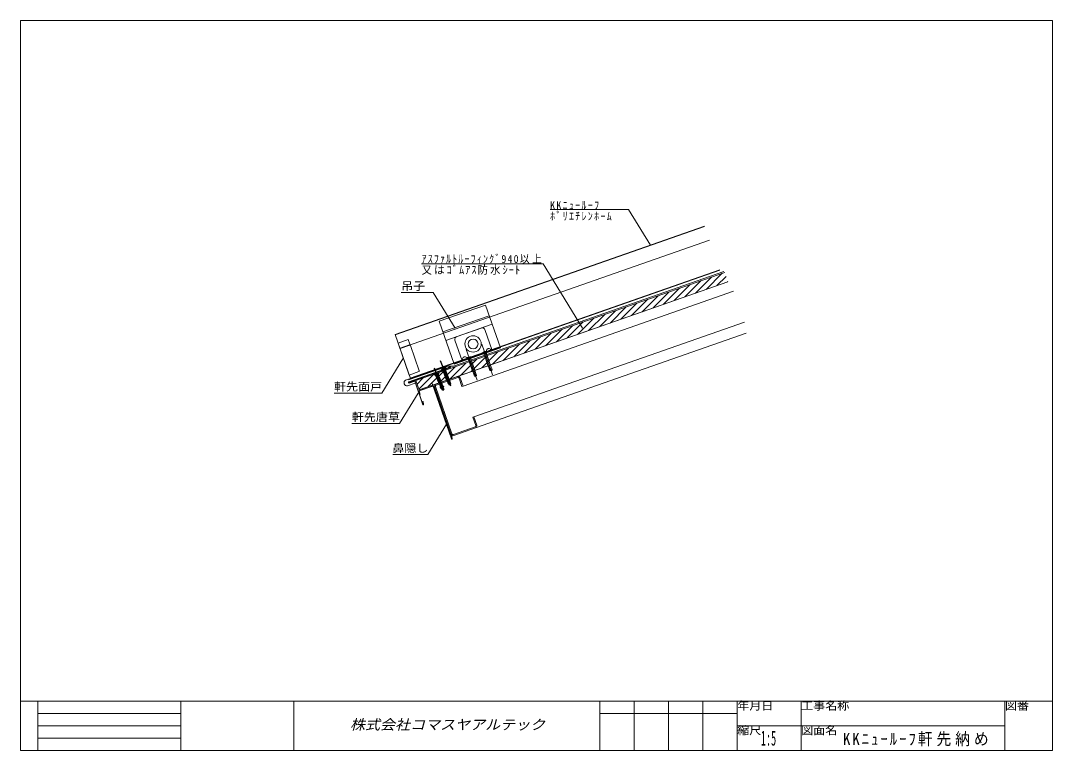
# Model space of a CAD drawing. Units: millimetres, scale not verified. Extents: x -6654 to 3221, y -946 to 390.
# Drawn here: x 1331 to 3221, y -946 to 390 of the extents above; entities that cross this region are included whole.
import ezdxf
from ezdxf.enums import TextEntityAlignment as Align

# ---------------------------------------------------------------- set-up
doc = ezdxf.new("R2010")
doc.units = ezdxf.units.MM
doc.header["$LTSCALE"] = 5
for name, color, linetype, lineweight in [('0-0_0', 7, 'Continuous', 18), ('0-1_LAYER001', 7, 'Continuous', 18), ('0-2_LAYER002', 4, 'Continuous', 18)]:
    doc.layers.add(name, color=color, linetype=linetype, lineweight=lineweight)
doc.layers.add('0-5_LAYER006', color=7, linetype='Continuous')
doc.styles.add('HG丸ｺﾞｼｯｸM-PRO', font='')
doc.styles.add('ＭＳ ゴシック', font='')
doc.styles.get('HG丸ｺﾞｼｯｸM-PRO').set_extended_font_data('HG丸ｺﾞｼｯｸM-PRO')
doc.styles.get('ＭＳ ゴシック').set_extended_font_data('MS Gothic')

# ---------------------------------------------------------------- blocks, each defined once
blk = doc.blocks.new('GROUP_7')
at = {"layer": '0-2_LAYER002'}
for p, q in [((491.614, 212.879), (540.513, 261.779)), ((524.25, 224.302), (552.335, 252.387)), ((393.707, 178.612), (442.606, 227.511)), ((426.343, 190.034), (475.242, 238.934)), ((458.979, 201.457), (507.878, 250.356)), ((556.886, 235.724), (557.835, 236.674)), ((295.8, 144.344), (344.699, 193.244)), ((328.436, 155.767), (377.335, 204.666)), ((361.071, 167.189), (409.971, 216.089)), ((197.893, 110.077), (246.792, 158.976)), ((230.529, 121.499), (279.428, 170.399)), ((263.164, 132.922), (312.064, 181.821)), ((132.622, 87.232), (181.521, 136.131)), ((165.257, 98.654), (214.156, 147.554)), ((34.715, 52.965), (83.614, 101.864)), ((67.35, 64.387), (116.249, 113.286)), ((99.986, 75.809), (148.885, 124.709)), ((-63.193, 18.697), (-14.293, 67.596)), ((-30.557, 30.12), (18.342, 79.019)), ((2.079, 41.542), (50.978, 90.441)), ((-161.1, -15.57), (-112.201, 33.329)), ((-128.464, -4.148), (-79.565, 44.751)), ((-95.828, 7.275), (-46.929, 56.174)), ((-226.371, -38.415), (-177.472, 10.484)), ((-193.735, -26.993), (-144.836, 21.906)), ((-324.278, -72.683), (-275.379, -23.784)), ((-291.642, -61.26), (-242.743, -12.361)), ((-259.007, -49.838), (-210.108, -0.939)), ((-391.418, -76.183), (-373.286, -58.051)), ((-385.919, -91.897), (-340.65, -46.629)), ((-356.914, -84.105), (-308.015, -35.206))]:
    blk.add_line(p, q, dxfattribs=at)
blk = doc.blocks.new('GROUP_8')
at = {"layer": '0-5_LAYER006'}
for p, q in [((-288.498, -83.014), (-319.73, -5.244)), ((-317.942, -34.294), (-300.93, -27.462)), ((-317.032, -35.006), (-301.095, -28.606)), ((-311.117, -28.148), (-310.64, -29.335)), ((-310.64, -29.335), (-309.633, -28.931)), ((-310.11, -27.743), (-309.633, -28.931)), ((-288.065, -75.149), (-305.97, -30.563)), ((-292.773, -62.083), (-305.506, -30.377)), ((-300.93, -27.462), (-301.095, -28.606)), ((-317.942, -34.294), (-317.032, -35.006)), ((-299.888, -64.94), (-312.62, -33.234)), ((-294.307, -77.494), (-312.156, -33.048)), ((-299.888, -64.94), (-292.773, -62.083)), ((-295.875, -71.353), (-296.067, -73.112)), ((-290.43, -78.204), (-291.474, -76.804))]:
    blk.add_line(p, q, dxfattribs=at)
blk.add_lwpolyline([(-294.307, -77.494), (-290.43, -78.204), (-288.065, -75.149)], dxfattribs=at)
for centre, radius, start, end in [((-306.547, -38.415), 11.239, 77.7294, 147.50167), ((-302.721, -47.599), 20.217, 84.91676, 94.07654), ((-302.721, -47.599), 20.217, 131.15452, 138.84333), ((-294.445, -71.601), 1.452, 15.75163, 170.16326), ((-278.938, -70.26), 14.141, 183.84186, 207.56744), ((-288.807, -77.959), 2.906, 75.19427, 156.57851)]:
    blk.add_arc(centre, radius, start, end, dxfattribs=at)
blk = doc.blocks.new('GROUP_9')
at = {"layer": '0-5_LAYER006'}
for p, q in [((-310.461, -97.007), (-338.205, -27.921)), ((-337.777, -46.877), (-325.404, -41.908)), ((-337.466, -47.65), (-337.777, -46.877)), ((-337.466, -47.65), (-332.323, -51.512)), ((-333.653, -45.221), (-330.261, -50.684)), ((-325.673, -48.841), (-332.787, -51.698)), ((-322.725, -76.753), (-332.787, -51.698)), ((-315.702, -92.9), (-332.323, -51.512)), ((-329.528, -43.564), (-328.199, -49.855)), ((-326.137, -49.027), (-325.093, -42.681)), ((-309.516, -90.416), (-326.137, -49.027)), ((-315.611, -73.896), (-325.673, -48.841)), ((-325.093, -42.681), (-325.404, -41.908)), ((-315.611, -73.896), (-322.725, -76.753)), ((-312.744, -88.826), (-315.964, -78.742)), ((-315.702, -92.9), (-311.715, -93.884)), ((-309.516, -90.416), (-311.715, -93.884))]:
    blk.add_line(p, q, dxfattribs=at)
for points in [[(-319.156, -84.3), (-320.443, -84.817), (-319.242, -87.806), (-317.955, -87.289)], [(-312.97, -81.815), (-311.683, -81.299), (-310.482, -84.288), (-311.769, -84.805)]]:
    blk.add_lwpolyline(points, dxfattribs=at)
for centre, radius, start, end in [((-334.329, -49.304), 3.546, 71.54838, 152.21171), ((-330.471, -47.179), 3.003, 68.13816, 155.62193), ((-326.23, -46.01), 3.518, 71.14755, 152.61254), ((-346.272, -106.537), 41.123, 34.58767, 42.52432), ((-312.47, -94.37), 3.551, 84.03648, 155.54135), ((-325.893, -94.134), 14.181, 1.01116, 21.98149)]:
    blk.add_arc(centre, radius, start, end, dxfattribs=at)
blk = doc.blocks.new('GROUP_10')
at = {"layer": '0-1_LAYER001'}
for p, q in [((-160.865, -47.84), (-193.676, 45.907)), ((-193.203, 16.806), (-175.899, 22.862)), ((-193.203, 16.806), (-192.325, 16.054)), ((-192.325, 16.054), (-176.115, 21.727)), ((-173.799, -22.49), (-187.838, 17.624)), ((-168.791, -35.284), (-187.366, 17.789)), ((-186.107, 22.637), (-185.684, 21.429)), ((-185.684, 21.429), (-184.659, 21.788)), ((-185.082, 22.996), (-184.659, 21.788)), ((-162.449, -33.223), (-181.074, 19.992)), ((-166.562, -19.957), (-180.602, 20.157)), ((-175.899, 22.862), (-176.115, 21.727)), ((-173.799, -22.49), (-166.562, -19.957)), ((-170.08, -29.078), (-170.351, -30.827)), ((-164.95, -36.168), (-165.929, -34.722))]:
    blk.add_line(p, q, dxfattribs=at)
blk.add_lwpolyline([(-168.791, -35.284), (-164.95, -36.168), (-162.449, -33.223)], dxfattribs=at)
for centre, radius, start, end in [((-178.598, 2.827), 20.217, 128.5645, 136.25331), ((-182.005, 12.174), 11.239, 75.13937, 144.91164), ((-178.598, 2.827), 20.217, 82.32673, 91.48652), ((-168.662, -29.391), 1.452, 13.1616, 167.57323), ((-153.111, -28.751), 14.141, 181.25184, 204.97741), ((-163.318, -35.996), 2.906, 72.60425, 153.98848)]:
    blk.add_arc(centre, radius, start, end, dxfattribs=at)
blk = doc.blocks.new('GROUP_11')
at = {"layer": '0-1_LAYER001'}
for p, q in [((-208.057, -64.358), (-240.869, 29.389)), ((-240.396, 0.289), (-223.092, 6.345)), ((-240.396, 0.289), (-239.518, -0.464)), ((-239.518, -0.464), (-223.308, 5.21)), ((-220.991, -39.007), (-235.031, 1.107)), ((-215.984, -51.801), (-234.559, 1.272)), ((-233.3, 6.12), (-232.877, 4.912)), ((-232.877, 4.912), (-231.852, 5.271)), ((-232.275, 6.478), (-231.852, 5.271)), ((-209.642, -49.741), (-228.267, 3.474)), ((-213.755, -36.475), (-227.795, 3.639)), ((-223.092, 6.345), (-223.308, 5.21)), ((-220.991, -39.007), (-213.755, -36.475)), ((-217.273, -45.596), (-217.544, -47.344)), ((-212.143, -52.685), (-213.122, -51.239))]:
    blk.add_line(p, q, dxfattribs=at)
blk.add_lwpolyline([(-215.984, -51.801), (-212.143, -52.685), (-209.642, -49.741)], dxfattribs=at)
for centre, radius, start, end in [((-225.791, -13.691), 20.217, 128.5645, 136.25331), ((-229.198, -4.344), 11.239, 75.13937, 144.91164), ((-225.791, -13.691), 20.217, 82.32673, 91.48652), ((-215.855, -45.908), 1.452, 13.1616, 167.57323), ((-200.304, -45.268), 14.141, 181.25184, 204.97741), ((-210.511, -52.514), 2.906, 72.60425, 153.98848)]:
    blk.add_arc(centre, radius, start, end, dxfattribs=at)
blk = doc.blocks.new('GROUP_12')
at = {"layer": '0-2_LAYER002'}
blk.add_lwpolyline([(548.117, 264.44), (-395.093, -65.684), (-385.183, -93.999), (558.027, 236.124)], dxfattribs=at)
blk = doc.blocks.new('GROUP_13')
at = {"layer": '0-2_LAYER002', "color": 7}
blk.add_lwpolyline([(-212.273, -202.998), (-221.082, -177.828), (-217.936, -176.727), (-209.126, -201.897)], dxfattribs=at)
blk = doc.blocks.new('GROUP_14')
at = {"layer": '0-2_LAYER002', "color": 7}
blk.add_lwpolyline([(-259.78, -57.172), (-250.971, -82.341), (-254.117, -83.443)], dxfattribs=at)

msp = doc.modelspace()

# ---------------------------------------------------------------- linework, layer by layer
at = {"layer": '0-0_0'}
for p, q in [((3220.74, 390.229), (3220.74, -946.271)), ((2130.749, -261.47), (2626.531, -87.947)), ((2141.132, -279.026), (2636.913, -105.503)), ((2097.525, -160.38), (2182.533, -130.823)), ((2182.533, -130.823), (2209.791, -209.219)), ((2104.296, -179.853), (2189.304, -150.296)), ((2124.783, -238.776), (2097.525, -160.38)), ((2109.676, -195.328), (2194.684, -165.771)), ((2160.953, -335.658), (2656.734, -162.134)), ((2163.784, -355.856), (2659.566, -182.333)), ((2181.214, -175.748), (2194.416, -213.718)), ((2139.633, -232.766), (2126.431, -194.796)), ((2124.52, -238.021), (2209.528, -208.464)), ((2209.791, -209.219), (2124.783, -238.776)), ((2148.008, -226.444), (2150.967, -228.825)), ((2157.729, -226.495), (2176.319, -219.989)), ((2183.925, -213.956), (2183.081, -217.659)), ((2194.416, -213.718), (2191.457, -211.337)), ((2139.633, -232.766), (2140.476, -229.063)), ((2091.107, -275.345), (2130.749, -261.47)), ((2131.41, -263.358), (2091.768, -277.233)), ((2139.244, -279.687), (2133.959, -264.585)), ((2119.046, -367.277), (2088.653, -280.442)), ((2090.541, -279.781), (2120.933, -366.616)), ((2123.482, -367.843), (2163.124, -353.968)), ((2163.784, -355.856), (2124.142, -369.731)), ((1330.74, -856.271), (3220.74, -856.271)), ((1362.24, -856.271), (1362.24, -946.271)), ((1623.945, -856.271), (1623.945, -946.271)), ((1831.506, -856.271), (1831.506, -946.271)), ((1831.506, -856.271), (1831.506, -946.271)), ((2391.615, -856.271), (2391.615, -946.271)), ((2454.615, -946.271), (2454.615, -856.271)), ((2517.615, -856.271), (2517.615, -946.271)), ((2580.615, -856.271), (2580.615, -946.271)), ((2643.615, -856.271), (2643.615, -946.271)), ((2760.615, -856.271), (2760.615, -946.271)), ((3133.835, -856.271), (3133.835, -946.271)), ((1623.945, -878.771), (1362.24, -878.771)), ((2391.615, -878.771), (2643.615, -878.771)), ((2440.74, -878.771), (2643.615, -878.771)), ((1362.24, -901.271), (1623.945, -901.271)), ((1623.945, -923.771), (1362.24, -923.771)), ((3220.74, -946.271), (1330.74, -946.271))]:
    msp.add_line(p, q, dxfattribs=at)
at = {"layer": '0-0_0', "color": 4}
for p, q in [((2300.714, 44.036), (2444.487, 44.036)), ((2484.424, -21.037), (2444.487, 44.036)), ((2065.293, -55.317), (2287.793, -55.317)), ((2359.848, -172.721), (2287.793, -55.317)), ((2123.49, -242.821), (2619.079, -69.365)), ((2027.892, -107.671), (2086.714, -107.671)), ((2126.652, -172.744), (2086.714, -107.671)), ((1992.398, -291.817), (2030.87, -229.131)), ((2113.383, -242.602), (2041.09, -267.905)), ((2041.794, -271.274), (2117.796, -244.673)), ((2041.928, -271.65), (2117.93, -245.05)), ((2113.175, -244.892), (2117.592, -243.994)), ((2113.175, -244.892), (2113.254, -245.284)), ((2113.254, -245.284), (2117.671, -244.386)), ((2113.383, -242.602), (2123.49, -242.821)), ((2053.046, -269.579), (2042.435, -273.168)), ((2052.792, -270.087), (2042.563, -273.547)), ((2052.792, -270.087), (2067.35, -313.128)), ((2053.046, -269.588), (2067.726, -312.99)), ((2060.261, -287.851), (2086.276, -278.746)), ((2060.783, -288.092), (2086.031, -279.255)), ((2119.811, -375.77), (2084.419, -274.65)), ((2086.323, -278.878), (2120.195, -375.657)), ((1904.898, -291.817), (1992.398, -291.817)), ((2059.164, -291.855), (2025.005, -347.512)), ((2062.491, -294.445), (2060.261, -287.851)), ((2062.913, -294.445), (2060.765, -288.092)), ((2068.063, -307.465), (2067.662, -307.495)), ((2068.115, -312.909), (2067.662, -307.495)), ((2068.517, -312.886), (2068.063, -307.465)), ((1937.505, -347.512), (2025.005, -347.512)), ((2110.868, -349.008), (2076.71, -404.666)), ((2119.56, -367.822), (2121.03, -375.394)), ((2119.967, -367.822), (2121.416, -375.283)), ((2012.42, -404.666), (2076.71, -404.666))]:
    msp.add_line(p, q, dxfattribs=at)
at = {"layer": '0-0_0', "color": 5}
for p, q in [((2016.609, -184.772), (2583.531, 13.65)), ((2016.773, -185.244), (2583.696, 13.178)), ((2025.519, -210.231), (2592.441, -11.808)), ((2044.49, -264.467), (2611.412, -66.011)), ((2016.609, -184.772), (2044.666, -264.935)), ((2040.927, -193.712), (2022.05, -200.319)), ((2022.05, -200.319), (2042.532, -258.839)), ((2043.287, -203.482), (2025.826, -209.593)), ((2043.618, -204.426), (2026.156, -210.537)), ((2040.927, -193.712), (2043.901, -202.208)), ((2044.892, -205.039), (2061.079, -251.288)), ((2042.532, -258.839), (2060.465, -252.563)), ((2039.54, -278.703), (2053.378, -273.86))]:
    msp.add_line(p, q, dxfattribs=at)
at = {"layer": '0-0_0', "color": 6}
msp.add_line((2124.789, -190.073), (2179.572, -171.025), dxfattribs=at)
at = {"layer": '0-0_0'}
for points in [[(1330.74, -946.271), (1330.74, 390.229), (3220.74, 390.229)], [(2643.615, -901.271), (3133.835, -901.271), (3133.835, -946.271)]]:
    msp.add_lwpolyline(points, dxfattribs=at)
at = {"layer": '0-0_0', "color": 5}
msp.add_lwpolyline([(2035.914, -267.998), (2044.655, -264.939), (2611.577, -66.482)], dxfattribs=at)
at = {"layer": '0-0_0'}
for radius in [15, 9]:
    msp.add_circle((2159.602, -201.896), radius, dxfattribs=at)
for centre, radius, start, end in [((2131.153, -193.154), 5, 109.17241, 199.17241), ((2176.491, -177.39), 5, 19.17241, 109.17241), ((2145.352, -230.173), 5, 112.07365, 167.16703), ((2144.873, -230.34), 5, 51.17779, 106.27117), ((2188.8, -215.066), 5, 112.07365, 167.16703), ((2188.322, -215.233), 5, 51.17779, 106.27117), ((2132.071, -265.246), 4, 19.29, 109.29009), ((2132.071, -265.246), 2, 19.29, 109.29009), ((2092.429, -279.12), 4, 109.29, 199.29009), ((2092.429, -279.12), 2, 109.29, 199.29009), ((2162.463, -352.081), 2, 289.28991, 19.29005), ((2162.463, -352.081), 4, 289.29, 19.29005), ((2122.821, -365.955), 4, 199.29, 289.29009), ((2122.821, -365.955), 2, 199.28991, 289.29019)]:
    msp.add_arc(centre, radius, start, end, dxfattribs=at)
at = {"layer": '0-0_0', "color": 5}
for centre, radius, start, end in [((2042.957, -202.538), 1, 289.28994, 19.28998), ((2043.948, -205.37), 1, 19.28994, 109.29003), ((2025.991, -210.065), 0.5, 109.28994, 199.29003), ((2025.991, -210.065), 0.5, 199.28994, 289.29003), ((2060.135, -251.619), 1, 289.28994, 19.28998), ((2038.962, -272.933), 5.8, 121.70018, 275.71554)]:
    msp.add_arc(centre, radius, start, end, dxfattribs=at)
at = {"layer": '0-0_0', "color": 4}
for centre, radius, start, end in [((2117.75, -244.525), 0.554, 288.92058, 106.58061), ((2117.75, -244.525), 0.154, 288.92058, 106.58061), ((2042.196, -272.404), 1.2, 109.59626, 287.8096), ((2042.196, -272.404), 0.8, 109.59626, 287.8096), ((2067.919, -312.936), 0.6, 198.68779, 4.77998), ((2067.915, -312.925), 0.2, 198.68779, 4.77998), ((2120.625, -375.564), 0.84, 194.19632, 19.50585), ((2120.625, -375.564), 0.44, 192.248, 22.76964)]:
    msp.add_arc(centre, radius, start, end, dxfattribs=at)

# ---------------------------------------------------------------- block references
at = {"layer": '0-0_0', "xscale": 0.6, "yscale": 0.6}
for name in ['GROUP_12', 'GROUP_7', 'GROUP_10', 'GROUP_11', 'GROUP_8', 'GROUP_9', 'GROUP_14', 'GROUP_13']:
    msp.add_blockref(name, (2291.714, -229.621), dxfattribs=at)

# ---------------------------------------------------------------- texts
at = {"layer": '0-0_0', "style": 'ＭＳ ゴシック'}
for s, height, width, p in [('吊子', 14.66, 1.1, (2027.892, -107.671)), ('軒先面戸', 14.66, 1.1, (1904.898, -291.817)), ('軒先唐草', 14.66, 1.1, (1937.505, -347.512)), ('鼻隠し', 14.66, 1.1, (2011.71, -404.666)), ('年月日', 14.66, 1.1, (2643.615, -876.271)), ('工事名称', 14.66, 1.1, (2760.615, -876.271)), ('図番', 14.66, 1.1, (3133.835, -876.271)), ('縮尺', 14.66, 1.1, (2643.615, -921.271)), ('図面名', 14.66, 1.1, (2760.615, -921.271)), ('1:5', 27.49, 0.5, (2686.74, -945.771))]:
    msp.add_text(s, height=height, dxfattribs=dict(at, width=width)).set_placement(p, align=Align.BOTTOM_LEFT)
at = {"layer": '0-0_0', "color": 3, "style": 'HG丸ｺﾞｼｯｸM-PRO', "oblique": 15, "width": 1.1}
msp.add_text('株式会社コマスヤアルテック', height=18.33, dxfattribs=at).set_placement((1934.061, -913.771), align=Align.BOTTOM_LEFT)
at = {"layer": '0-0_0', "char_height": 14.66, "attachment_point": 7, "style": 'ＭＳ ゴシック'}
for s, insert in [('\\T1.28;\\W0.9;KKﾆｭｰﾙｰﾌ', (2300.714, 44.036)), ('\\T1.28;\\W0.9;ﾎﾟﾘｴﾁﾚﾝﾎｰﾑ', (2300.714, 24.036)), ('\\T1.25;\\W0.9;ｱｽﾌｧﾙﾄﾙｰﾌｨﾝｸﾞ940以上', (2065.293, -55.317)), ('\\T1.2;\\W0.95;又はｺﾞﾑｱｽ防水ｼｰﾄ', (2065.293, -75.317))]:
    msp.add_mtext(s, dxfattribs=dict(at, insert=insert))
at = {"layer": '0-0_0', "color": 3, "insert": (2837.202, -938.771), "char_height": 21.99, "attachment_point": 7, "style": 'ＭＳ ゴシック'}
msp.add_mtext('\\T1.27;\\W0.9;KKﾆｭｰﾙｰﾌ軒先納め', dxfattribs=at)

doc.saveas('drawing.dxf')
